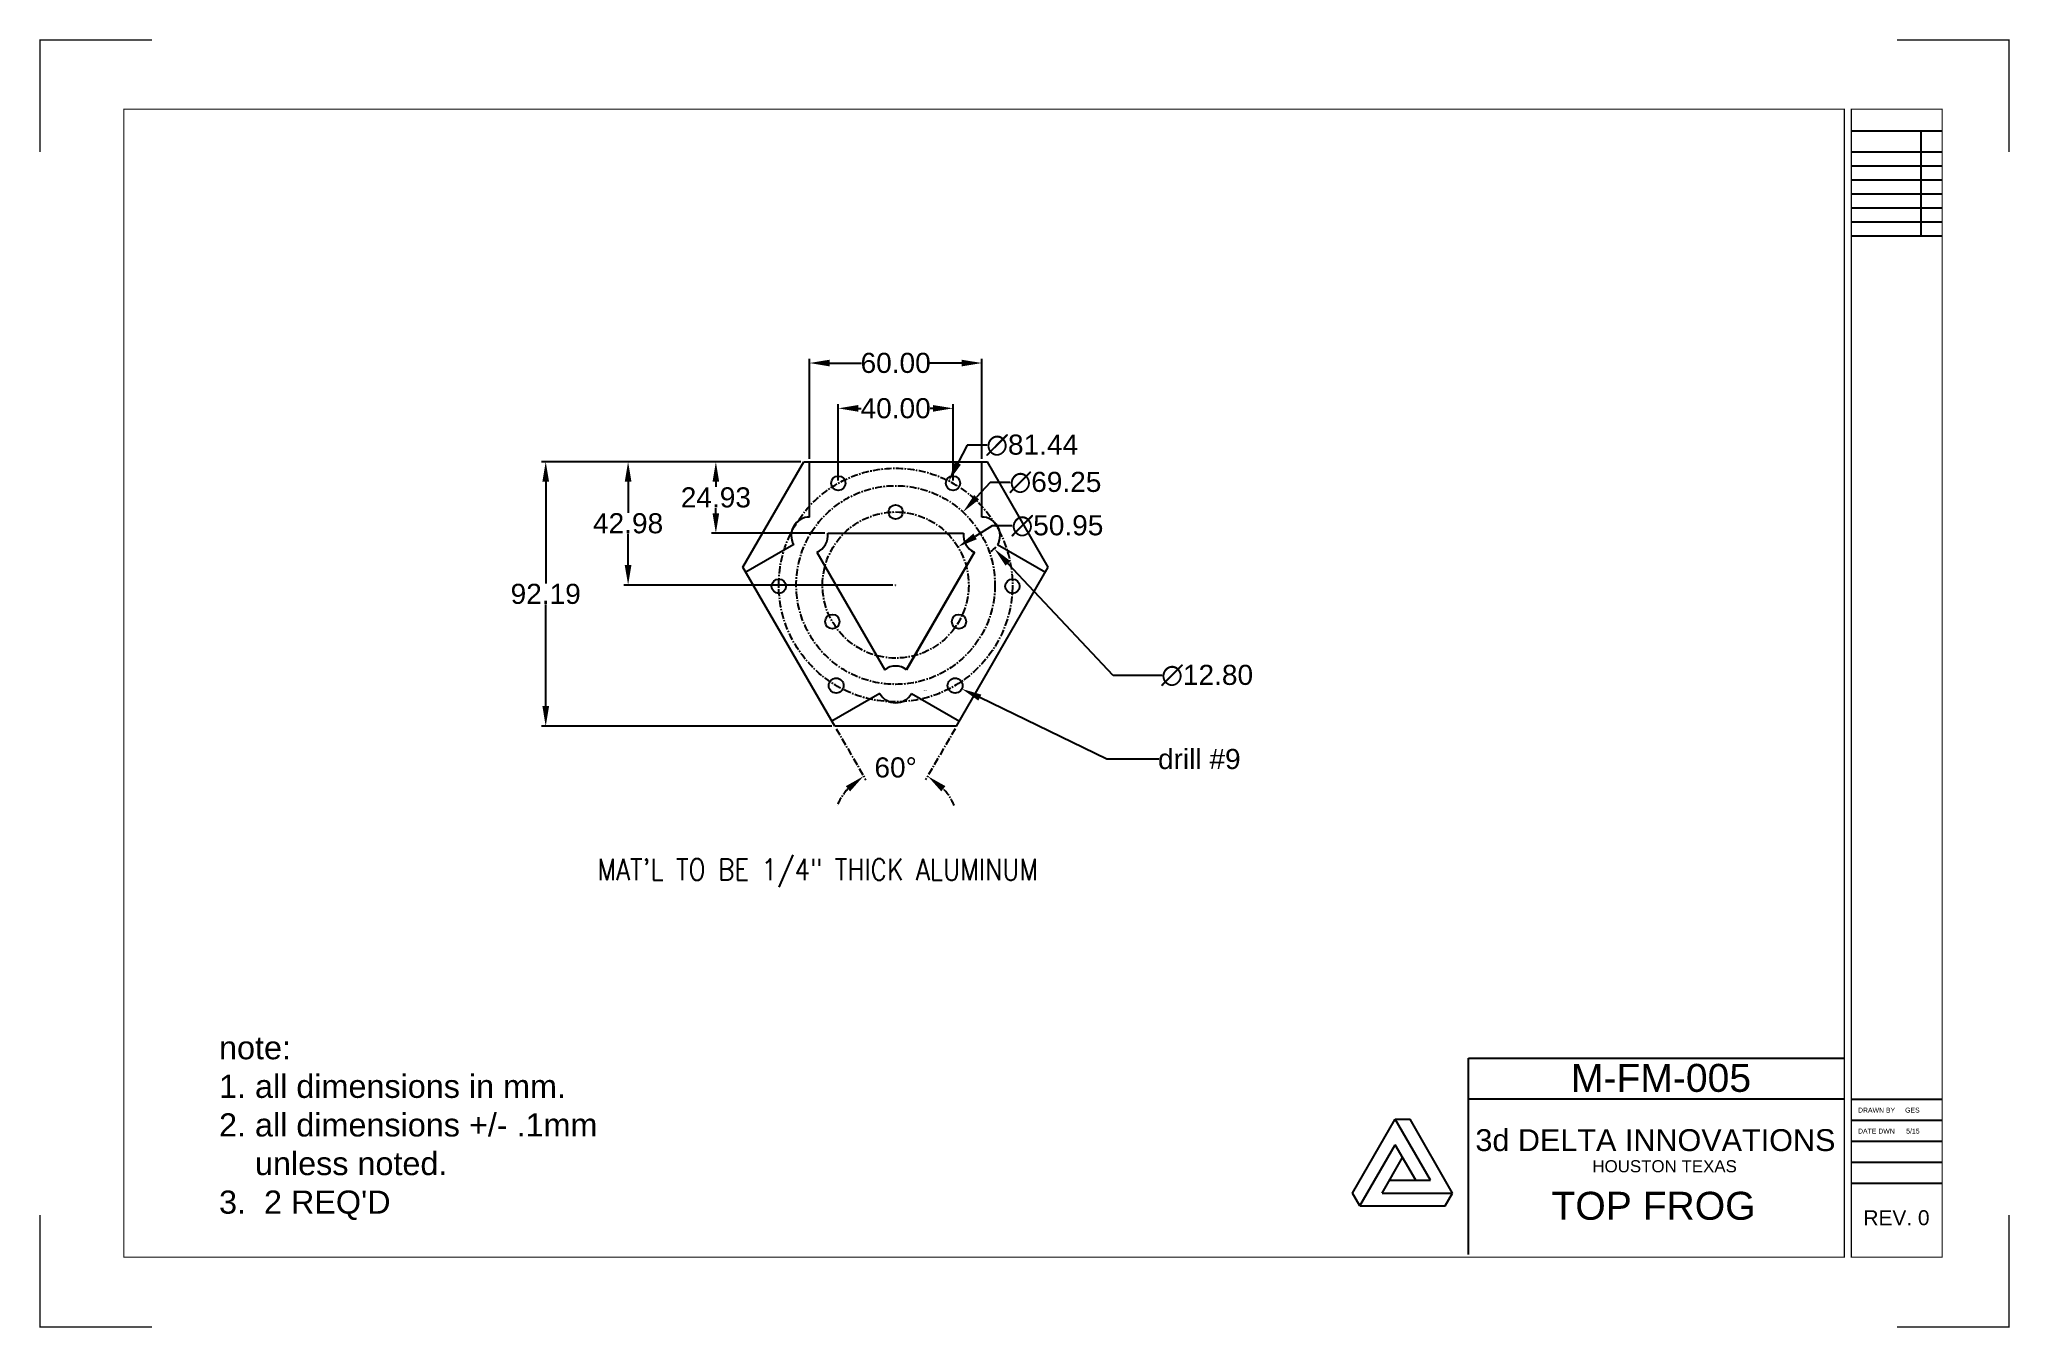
# Model space of a CAD drawing. Header units: inches. Extents: x 81232 to 81919, y 8360 to 8809.
import ezdxf

# ---------------------------------------------------------------- set-up
doc = ezdxf.new("R2010")
doc.units = ezdxf.units.IN
doc.header["$MEASUREMENT"] = 0
doc.linetypes.add('CENTERX2', pattern=[4, 2.5, -0.5, 0.5, -0.5])
doc.layers.add('Title Block', color=7, linetype='Continuous')
doc.styles.add('ROMANS', font='ROMANS.SHX')
doc.styles.get("Standard").update_dxf_attribs({"font": 'arial.ttf'})
doc.dimstyles.get("Standard").update_dxf_attribs({"dimtxt": 0.09, "dimasz": 1, "dimexe": 0.5, "dimexo": 0.5, "dimgap": 0.09, "dimtad": 0, "dimtih": 1, "dimtoh": 1, "dimzin": 0, "dimdsep": 46, "dimtxsty": 'Standard', "dimcen": 0.09, "dimadec": 0, "dimazin": 0, "dimtfac": 1, "dimtofl": 0, "dimtmove": 0, "dimatfit": 3, "dimfxl": 0, "dimtolj": 1, "dimtzin": 0, "dimarcsym": 0})

# ---------------------------------------------------------------- blocks, each defined once
blk = doc.blocks.new('*D9')
at = {"color": 0, "lineweight": -2}
for p, q in [((81560.69, 8636.39), (81560.87, 8636.39)), ((81560.78, 8636.3), (81560.78, 8636.48)), ((81606.6, 8587.53), (81569.95, 8626.61)), ((81623.69, 8587.53), (81606.6, 8587.53))]:
    blk.add_line(p, q, dxfattribs=at)
blk.add_arc((81560.78, 8636.39), 6.4, 299.73603, 321.04753, dxfattribs=at)
at = {"color": 0}
blk.add_solid([(81570.8, 8627.41), (81569.1, 8625.81), (81565.16, 8631.72)], dxfattribs=at)
at = {"layer": 'Defpoints', "color": 0}
for p in [(81556.4, 8641.05), (81565.16, 8631.72)]:
    blk.add_point(p, dxfattribs=at)
at = {"color": 0, "insert": (81639.38, 8587.53), "char_height": 7, "attachment_point": 5}
blk.add_mtext('\\A1;∅12.80', dxfattribs=at)
blk = doc.blocks.new('*D10')
at = {"color": 0, "lineweight": -2}
for p, q in [((81551.42, 8584), (81551.6, 8584)), ((81551.51, 8583.91), (81551.51, 8584.09)), ((81604.39, 8558.38), (81560.15, 8579.82)), ((81622.54, 8558.38), (81604.39, 8558.38))]:
    blk.add_line(p, q, dxfattribs=at)
at = {"color": 0}
blk.add_solid([(81560.66, 8580.87), (81559.64, 8578.77), (81553.85, 8582.87)], dxfattribs=at)
at = {"layer": 'Defpoints', "color": 0}
for p in [(81549.17, 8585.14), (81553.85, 8582.87)]:
    blk.add_point(p, dxfattribs=at)
at = {"color": 0, "insert": (81636.65, 8558.38), "char_height": 7, "attachment_point": 5}
blk.add_mtext('\\A1;drill #9', dxfattribs=at)
blk = doc.blocks.new('*D11')
at = {"color": 0, "lineweight": -2}
for p, q in [((81497.78, 8662.05), (81407.28, 8662.05)), ((81408.78, 8655.05), (81408.78, 8619.62)), ((81408.78, 8576.86), (81408.78, 8612.29)), ((81508.56, 8569.86), (81407.28, 8569.86))]:
    blk.add_line(p, q, dxfattribs=at)
at = {"color": 0}
for points in [[(81407.62, 8655.05), (81409.95, 8655.05), (81408.78, 8662.05)], [(81407.62, 8576.86), (81409.95, 8576.86), (81408.78, 8569.86)]]:
    blk.add_solid(points, dxfattribs=at)
at = {"layer": 'Defpoints', "color": 0}
for p in [(81498.78, 8662.05), (81408.78, 8569.86), (81509.56, 8569.86)]:
    blk.add_point(p, dxfattribs=at)
at = {"color": 0, "insert": (81408.78, 8615.95), "char_height": 7, "attachment_point": 5}
blk.add_mtext('\\A1;92.19', dxfattribs=at)
blk = doc.blocks.new('*D12')
at = {"color": 0, "lineweight": -2}
for p, q in [((81555.69, 8667.79), (81552.5, 8661.56)), ((81562.69, 8667.79), (81555.69, 8667.79)), ((81530.68, 8619.07), (81530.86, 8619.07)), ((81530.77, 8618.98), (81530.77, 8619.16))]:
    blk.add_line(p, q, dxfattribs=at)
at = {"color": 0}
blk.add_solid([(81551.46, 8662.09), (81553.54, 8661.03), (81549.31, 8655.32)], dxfattribs=at)
at = {"layer": 'Defpoints', "color": 0}
for p in [(81549.31, 8655.32), (81512.23, 8582.82)]:
    blk.add_point(p, dxfattribs=at)
at = {"color": 0, "insert": (81578.38, 8667.79), "char_height": 7, "attachment_point": 5}
blk.add_mtext('\\A1;∅81.44', dxfattribs=at)
blk = doc.blocks.new('*D13')
at = {"color": 0, "lineweight": -2}
for p, q in [((81563.75, 8654.8), (81559.01, 8649.66)), ((81570.75, 8654.8), (81563.75, 8654.8)), ((81530.68, 8619.07), (81530.86, 8619.07)), ((81530.77, 8618.98), (81530.77, 8619.16))]:
    blk.add_line(p, q, dxfattribs=at)
at = {"color": 0}
blk.add_solid([(81558.15, 8650.45), (81559.86, 8648.87), (81554.26, 8644.51)], dxfattribs=at)
at = {"layer": 'Defpoints', "color": 0}
for p in [(81554.26, 8644.51), (81507.28, 8593.63)]:
    blk.add_point(p, dxfattribs=at)
at = {"color": 0, "insert": (81586.49, 8654.8), "char_height": 7, "attachment_point": 5}
blk.add_mtext('\\A1;∅69.25', dxfattribs=at)
blk = doc.blocks.new('*D14')
at = {"color": 0, "lineweight": -2}
for p, q in [((81564.45, 8639.67), (81558.48, 8636.02)), ((81571.45, 8639.67), (81564.45, 8639.67)), ((81530.68, 8619.07), (81530.86, 8619.07)), ((81530.77, 8618.98), (81530.77, 8619.16))]:
    blk.add_line(p, q, dxfattribs=at)
at = {"color": 0}
blk.add_solid([(81557.87, 8637.01), (81559.08, 8635.02), (81552.5, 8632.36)], dxfattribs=at)
at = {"layer": 'Defpoints', "color": 0}
for p in [(81552.5, 8632.36), (81509.04, 8605.78)]:
    blk.add_point(p, dxfattribs=at)
at = {"color": 0, "insert": (81587.18, 8639.67), "char_height": 7, "attachment_point": 5}
blk.add_mtext('\\A1;∅50.95', dxfattribs=at)
blk = doc.blocks.new('*D15')
at = {"color": 0, "lineweight": -2}
for p, q in [((81500.78, 8663.05), (81500.78, 8697.96)), ((81507.78, 8696.46), (81518.87, 8696.46)), ((81553.78, 8696.46), (81542.69, 8696.46)), ((81560.78, 8663.05), (81560.78, 8697.96))]:
    blk.add_line(p, q, dxfattribs=at)
at = {"color": 0}
for points in [[(81507.78, 8697.62), (81507.78, 8695.29), (81500.78, 8696.46)], [(81553.78, 8697.62), (81553.78, 8695.29), (81560.78, 8696.46)]]:
    blk.add_solid(points, dxfattribs=at)
at = {"layer": 'Defpoints', "color": 0}
for p in [(81560.78, 8696.46), (81500.78, 8662.05), (81560.78, 8662.05)]:
    blk.add_point(p, dxfattribs=at)
at = {"color": 0, "insert": (81530.78, 8696.46), "char_height": 7, "attachment_point": 5}
blk.add_mtext('\\A1;60.00', dxfattribs=at)
blk = doc.blocks.new('*D16')
at = {"color": 0, "lineweight": -2}
for p, q in [((81497.78, 8662.05), (81466.6, 8662.05)), ((81468.1, 8655.05), (81468.1, 8653.25)), ((81468.1, 8644.12), (81468.1, 8645.92)), ((81506.14, 8637.12), (81466.6, 8637.12))]:
    blk.add_line(p, q, dxfattribs=at)
at = {"color": 0}
for points in [[(81466.93, 8655.05), (81469.26, 8655.05), (81468.1, 8662.05)], [(81466.93, 8644.12), (81469.26, 8644.12), (81468.1, 8637.12)]]:
    blk.add_solid(points, dxfattribs=at)
at = {"layer": 'Defpoints', "color": 0}
for p in [(81498.78, 8662.05), (81468.1, 8637.12), (81507.14, 8637.12)]:
    blk.add_point(p, dxfattribs=at)
at = {"color": 0, "insert": (81468.1, 8649.58), "char_height": 7, "attachment_point": 5}
blk.add_mtext('\\A1;24.93', dxfattribs=at)
blk = doc.blocks.new('*D17')
at = {"color": 0, "lineweight": -2}
for p, q in [((81496.21, 8662.05), (81436, 8662.05)), ((81437.5, 8655.05), (81437.5, 8644.22)), ((81437.5, 8626.07), (81437.5, 8636.9)), ((81529.77, 8619.07), (81436, 8619.07))]:
    blk.add_line(p, q, dxfattribs=at)
at = {"color": 0}
for points in [[(81436.33, 8655.05), (81438.67, 8655.05), (81437.5, 8662.05)], [(81436.33, 8626.07), (81438.67, 8626.07), (81437.5, 8619.07)]]:
    blk.add_solid(points, dxfattribs=at)
at = {"layer": 'Defpoints', "color": 0}
for p in [(81497.21, 8662.05), (81437.5, 8619.07), (81530.77, 8619.07)]:
    blk.add_point(p, dxfattribs=at)
at = {"color": 0, "insert": (81437.5, 8640.56), "char_height": 7, "attachment_point": 5}
blk.add_mtext('\\A1;42.98', dxfattribs=at)
blk = doc.blocks.new('*D18')
at = {"color": 0, "lineweight": -2}
for p, q in [((81510.78, 8655.55), (81510.78, 8682.16)), ((81517.78, 8680.66), (81518.75, 8680.66)), ((81543.78, 8680.66), (81542.81, 8680.66)), ((81550.78, 8655.55), (81550.78, 8682.16))]:
    blk.add_line(p, q, dxfattribs=at)
at = {"color": 0}
for points in [[(81517.78, 8681.82), (81517.78, 8679.49), (81510.78, 8680.66)], [(81543.78, 8681.82), (81543.78, 8679.49), (81550.78, 8680.66)]]:
    blk.add_solid(points, dxfattribs=at)
at = {"layer": 'Defpoints', "color": 0}
for p in [(81550.78, 8680.66), (81510.78, 8654.55), (81550.78, 8654.55)]:
    blk.add_point(p, dxfattribs=at)
at = {"color": 0, "insert": (81530.78, 8680.66), "char_height": 7, "attachment_point": 5}
blk.add_mtext('\\A1;40.00', dxfattribs=at)
blk = doc.blocks.new('*D19')
at = {"color": 0, "linetype": 'CENTERX2', "lineweight": -2}
for p, q in [((81510.06, 8568.99), (81520.35, 8551.16)), ((81551.51, 8568.99), (81541.21, 8551.16))]:
    blk.add_line(p, q, dxfattribs=at)
for start, end in [(138.01339, 156.02679), (23.97321, 41.98661)]:
    blk.add_arc((81530.78, 8533.1), 22.36, start, end, dxfattribs=at)
at = {"color": 0, "linetype": 'CENTERX2'}
for points in [[(81513.43, 8548.96), (81514.9, 8547.15), (81519.6, 8552.46)], [(81546.67, 8547.15), (81548.14, 8548.96), (81541.96, 8552.46)]]:
    blk.add_solid(points, dxfattribs=at)
at = {"layer": 'Defpoints', "color": 0, "linetype": 'CENTERX2'}
for p in [(81477.56, 8625.29), (81584.01, 8625.29), (81509.56, 8569.86), (81552.01, 8569.86), (81534.66, 8555.11)]:
    blk.add_point(p, dxfattribs=at)
at = {"color": 0, "linetype": 'CENTERX2', "insert": (81530.78, 8555.45), "char_height": 7, "attachment_point": 5}
blk.add_mtext('\\A1;60°', dxfattribs=at)

msp = doc.modelspace()

# ---------------------------------------------------------------- linework, layer by layer
at = {"color": 1}
for p, q in [((81477.557, 8625.286), (81498.783, 8662.049)), ((81498.783, 8662.049), (81562.783, 8662.049)), ((81500.783, 8642.786), (81500.783, 8662.049)), ((81560.783, 8642.786), (81560.783, 8662.049)), ((81584.008, 8625.286), (81562.783, 8662.049)), ((81507.141, 8637.115), (81554.424, 8637.115)), ((81495.24, 8633.186), (81478.557, 8623.554)), ((81503.33, 8630.514), (81526.972, 8589.566)), ((81534.597, 8589.572), (81558.232, 8630.508)), ((81566.325, 8633.186), (81583.008, 8623.554)), ((81509.557, 8569.86), (81477.557, 8625.286)), ((81552.008, 8569.86), (81584.008, 8625.286)), ((81525.24, 8581.224), (81508.557, 8571.592)), ((81536.325, 8581.224), (81553.008, 8571.592)), ((81552.008, 8569.86), (81509.557, 8569.86))]:
    msp.add_line(p, q, dxfattribs=at)
at = {"color": 6}
for p, q in [((81477.557, 8625.286), (81498.783, 8662.049)), ((81500.783, 8642.786), (81500.783, 8662.049)), ((81560.783, 8642.786), (81560.783, 8662.049)), ((81584.008, 8625.286), (81562.783, 8662.049)), ((81507.141, 8637.115), (81554.424, 8637.115)), ((81495.24, 8633.186), (81478.557, 8623.554)), ((81503.33, 8630.514), (81526.972, 8589.566)), ((81558.235, 8630.514), (81534.594, 8589.566)), ((81566.325, 8633.186), (81583.008, 8623.554)), ((81525.24, 8581.224), (81508.557, 8571.592)), ((81536.325, 8581.224), (81553.008, 8571.592)), ((81552.008, 8569.86), (81509.557, 8569.86)), ((81690.104, 8407.118), (81704.972, 8432.87)), ((81717.271, 8411.568), (81704.972, 8432.87)), ((81704.972, 8432.87), (81710.11, 8432.87)), ((81724.978, 8407.118), (81710.11, 8432.87)), ((81692.673, 8402.668), (81704.972, 8423.97)), ((81712.133, 8411.568), (81704.972, 8423.97)), ((81700.38, 8407.118), (81707.541, 8419.521)), ((81702.949, 8411.568), (81717.271, 8411.568)), ((81692.673, 8402.668), (81690.104, 8407.118)), ((81692.673, 8402.668), (81722.409, 8402.668)), ((81700.38, 8407.118), (81724.978, 8407.118)), ((81722.409, 8402.668), (81724.978, 8407.118))]:
    msp.add_line(p, q, dxfattribs=at)
for p, q in [((81730.491, 8385.709), (81730.491, 8454.138)), ((81730.491, 8454.138), (81861.539, 8454.138)), ((81730.491, 8440.005), (81861.539, 8440.005))]:
    msp.add_line(p, q)
at = {"linetype": 'CENTERX2'}
for radius in [40.719, 34.626, 25.477]:
    msp.add_circle((81530.77, 8619.072), radius, dxfattribs=at)
at = {"color": 1}
for centre, radius in [((81510.783, 8654.549), 2.5), ((81550.783, 8654.549), 2.5), ((81530.783, 8644.549), 2.5), ((81490.053, 8618.643), 2.5), ((81571.513, 8618.643), 2.5), ((81508.713, 8606.323), 2.5), ((81552.853, 8606.323), 2.5), ((81510.053, 8584.002), 2.6), ((81551.513, 8584.002), 2.6)]:
    msp.add_circle(centre, radius, dxfattribs=at)
for centre, start, end in [((81500.783, 8636.386), 90, 210), ((81560.783, 8636.386), 330, 90), ((81500.783, 8636.386), 293.455024, 6.544976), ((81560.783, 8636.386), 173.455024, 245.951392), ((81530.783, 8584.424), 54.048608, 126.544976), ((81530.783, 8584.424), 210, 330)]:
    msp.add_arc(centre, 6.4, start, end, dxfattribs=at)
at = {"color": 6}
for centre, start, end in [((81500.783, 8636.386), 90, 210), ((81560.783, 8636.386), 330, 90), ((81500.783, 8636.386), 293.455024, 6.544976), ((81560.783, 8636.386), 173.455024, 246.544976), ((81530.783, 8584.424), 53.455024, 126.544976), ((81530.783, 8584.424), 210, 330)]:
    msp.add_arc(centre, 6.4, start, end, dxfattribs=at)
at = {"layer": 'Title Block'}
for p, q in [((81863.977, 8777.374), (81895.676, 8777.374)), ((81888.361, 8740.799), (81888.361, 8777.374)), ((81863.977, 8770.059), (81895.676, 8770.059)), ((81863.977, 8765.182), (81895.676, 8765.182)), ((81863.977, 8760.306), (81895.676, 8760.306)), ((81863.977, 8755.429), (81895.676, 8755.429)), ((81863.977, 8750.553), (81895.676, 8750.553)), ((81863.977, 8745.676), (81895.676, 8745.676)), ((81863.977, 8740.799), (81895.676, 8740.799)), ((81863.977, 8439.799), (81895.676, 8439.799)), ((81863.977, 8432.484), (81895.676, 8432.484)), ((81863.977, 8425.169), (81895.676, 8425.169)), ((81863.977, 8417.854), (81895.676, 8417.854)), ((81863.977, 8410.539), (81895.676, 8410.539))]:
    msp.add_line(p, q, dxfattribs=at)
at = {"layer": 'Title Block', "const_width": 0.39}
for points in [[(81232.452, 8770.059), (81232.452, 8809.072), (81271.465, 8809.072)], [(81918.958, 8770.059), (81918.958, 8809.072), (81879.945, 8809.072)], [(81232.452, 8399.434), (81232.452, 8360.421), (81271.465, 8360.421)], [(81918.958, 8399.434), (81918.958, 8360.421), (81879.945, 8360.421)]]:
    msp.add_lwpolyline(points, dxfattribs=at)
for points in [[(81261.712, 8384.804), (81861.539, 8384.804), (81861.539, 8784.914), (81261.712, 8784.914)], [(81863.977, 8384.804), (81895.676, 8384.804), (81895.676, 8784.914), (81863.977, 8784.914)]]:
    msp.add_lwpolyline(points, close=True, dxfattribs=at)

# ---------------------------------------------------------------- texts
at = {"style": 'ROMANS', "width": 0.85}
msp.add_text('MAT\'L TO BE 1/4" THICK ALUMINUM', height=7.45119, dxfattribs=at).set_placement((81426.791, 8516.185))
at = {"attachment_point": 1}
for s, insert, char_height, width in [('AutoPADS,', (81540.419, 8582.489), 0.2, 1.45782), ("note: \\P1. all dimensions in mm.\\P2. all dimensions +/- .1mm \\P    unless noted.\\P3.  2 REQ'D ", (81294.886, 8461.828), 8.07273, 148.5566), ('M-FM-005', (81766.202, 8452.15), 9.7533, 167.65545), ('DRAWN BY', (81866.313, 8436.883), 1.7178, 29.52876), ('GES', (81882.722, 8436.883), 1.7178, 29.52876), ('3d DELTA INNOVATIONS', (81732.912, 8429.392), 7.62738, 131.1116), ('DATE DWN      5/15', (81866.313, 8429.568), 1.71783, 29.52876), ('HOUSTON TEXAS', (81773.692, 8418.577), 4.21391, 72.43545), ('TOP FROG', (81759.436, 8407.566), 9.7533, 167.65545), ('REV. 0', (81868.191, 8401.136), 5.2092, 89.54452)]:
    msp.add_mtext(s, dxfattribs=dict(at, insert=insert, char_height=char_height, width=width))

# ---------------------------------------------------------------- dimensions: what is measured, and where the dimension line sits
for base, p1, p2, picture, middle in [((81560.783, 8696.455), (81500.783, 8662.049), (81560.783, 8662.049), '*D15', (81530.783, 8696.455)), ((81550.783, 8680.657), (81510.783, 8654.549), (81550.783, 8654.549), '*D18', (81530.783, 8680.657))]:
    dim = msp.add_linear_dim(base=base, p1=p1, p2=p2, dimstyle='Standard', override={"dimtxt": 7, "dimasz": 7, "dimexe": 1.5, "dimexo": 1})
    dim.commit()
    dim.dimension.update_dxf_attribs({"geometry": picture, "text_midpoint": middle})
for p1, p2, picture, middle in [((81512.226, 8582.821), (81549.313, 8655.324), '*D12', (81578.383, 8667.788)), ((81507.282, 8593.631), (81554.258, 8644.514), '*D13', (81586.489, 8654.801)), ((81509.035, 8605.781), (81552.504, 8632.364), '*D14', (81587.183, 8639.668))]:
    dim = msp.add_diameter_dim_2p(p1=p1, p2=p2, dimstyle='Standard', override={"dimtxt": 7, "dimasz": 7, "dimexe": 1.5, "dimexo": 1})
    dim.commit()
    dim.dimension.update_dxf_attribs({"geometry": picture, "text_midpoint": middle})
for base, p1, p2, picture, middle in [((81408.785, 8569.86), (81498.783, 8662.049), (81509.557, 8569.86), '*D11', (81408.785, 8615.955)), ((81437.501, 8619.072), (81497.208, 8662.049), (81530.77, 8619.072), '*D17', (81437.501, 8640.561)), ((81468.097, 8637.115), (81498.783, 8662.049), (81507.141, 8637.115), '*D16', (81468.097, 8649.582))]:
    dim = msp.add_linear_dim(base=base, p1=p1, p2=p2, angle=90, dimstyle='Standard', override={"dimtxt": 7, "dimasz": 7, "dimexe": 1.5, "dimexo": 1})
    dim.commit()
    dim.dimension.update_dxf_attribs({"geometry": picture, "text_midpoint": middle})
dim = msp.add_diameter_dim_2p(p1=(81556.404, 8641.054), p2=(81565.161, 8631.717), dimstyle='Standard', override={"dimtxt": 7, "dimasz": 7, "dimexe": 1.5, "dimexo": 1})
dim.commit()
dim.dimension.update_dxf_attribs({"geometry": '*D9', "text_midpoint": (81639.385, 8587.533), "dimtype": 163})
at = {"linetype": 'CENTERX2'}
dim = msp.add_angular_dim_2l(base=(81534.665, 8555.114), line1=((81552.008, 8569.86), (81584.008, 8625.286)), line2=((81509.557, 8569.86), (81477.557, 8625.286)), dimstyle='Standard', override={"dimtxt": 7, "dimasz": 7, "dimexe": 1.5, "dimexo": 1}, dxfattribs=at)
dim.commit()
dim.dimension.update_dxf_attribs({"geometry": '*D19', "text_midpoint": (81530.783, 8555.454)})
dim = msp.add_diameter_dim_2p(p1=(81549.173, 8585.136), p2=(81553.853, 8582.869), text='drill #9', dimstyle='Standard', override={"dimtxt": 7, "dimasz": 7, "dimexe": 1.5, "dimexo": 1})
dim.commit()
dim.dimension.update_dxf_attribs({"geometry": '*D10', "text_midpoint": (81636.654, 8558.384), "dimtype": 163})

doc.saveas('drawing.dxf')
